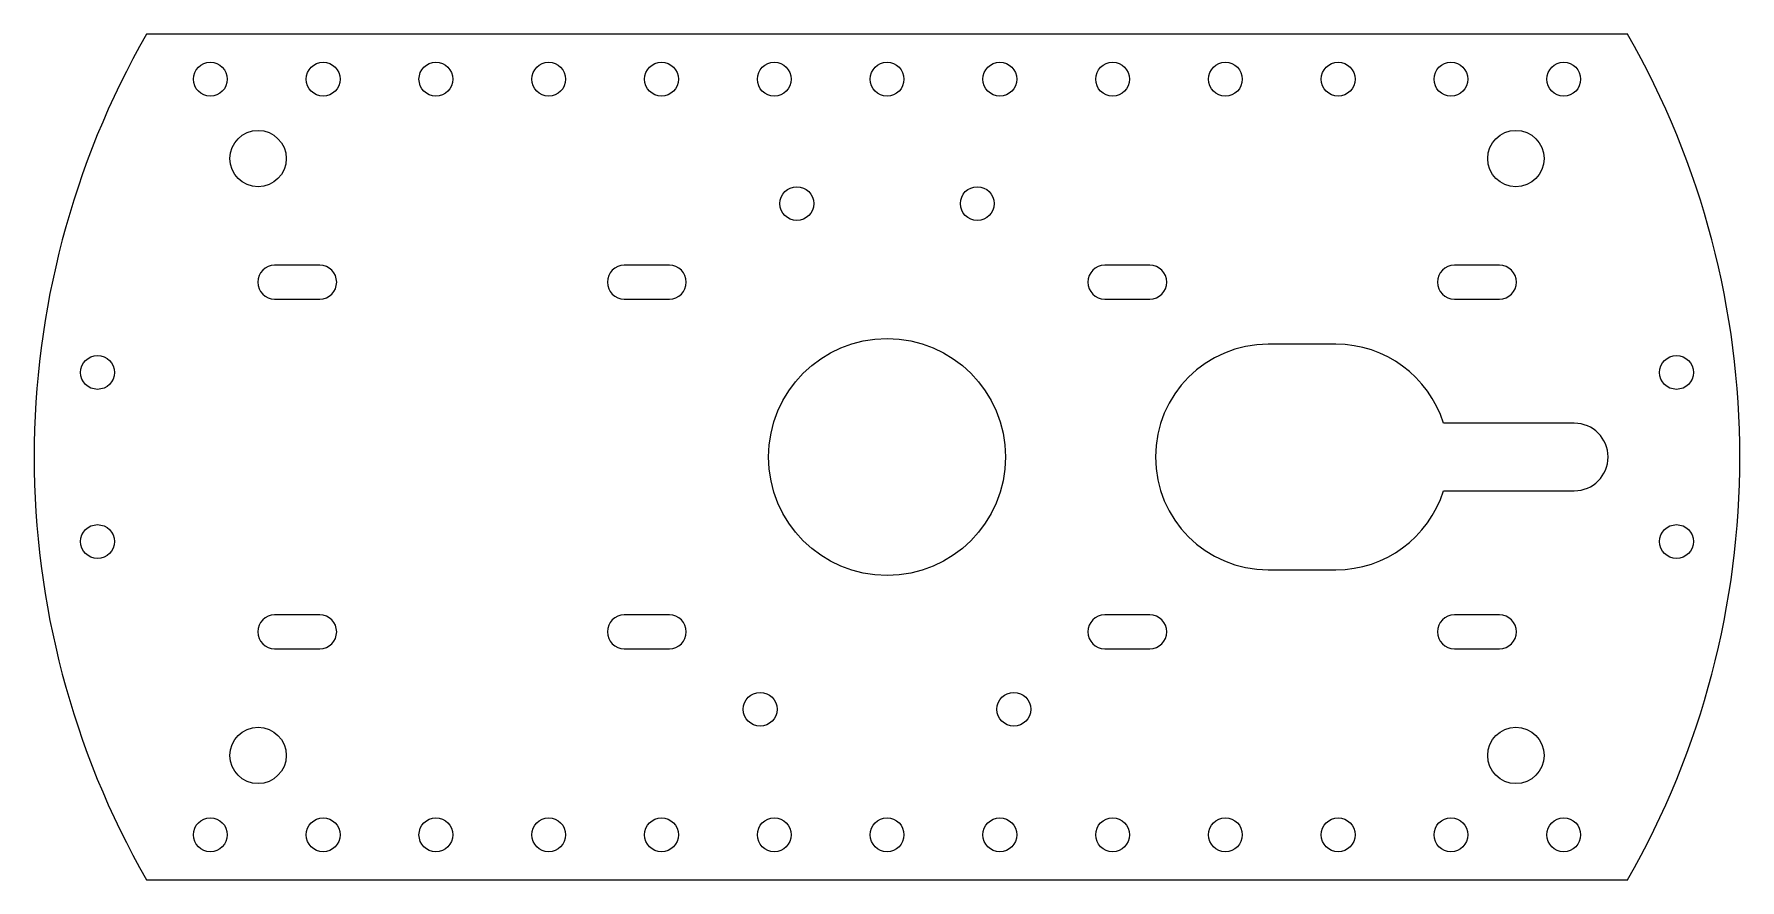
# Model space of a CAD drawing. Extents: x -268 to -117, y -38 to 37.
import ezdxf

# ---------------------------------------------------------------- set-up
doc = ezdxf.new("R2010")
doc.units = 0
doc.header["$MEASUREMENT"] = 0
doc.layers.add('ROBOT$FRAME$MOTORFRAMETOP$', color=18, linetype='CONTINUOUS')

msp = doc.modelspace()

# ---------------------------------------------------------------- linework, layer by layer
at = {"layer": 'ROBOT$FRAME$MOTORFRAMETOP$'}
for p, q in [((-127.12, 37.5), (-258.46, 37.5)), ((-243.09, 17), (-247.09, 17)), ((-212.09, 17), (-216.09, 17)), ((-169.49, 17), (-173.49, 17)), ((-138.49, 17), (-142.49, 17)), ((-247.09, 14), (-243.09, 14)), ((-216.09, 14), (-212.09, 14)), ((-173.49, 14), (-169.49, 14)), ((-142.49, 14), (-138.49, 14)), ((-152.99, 10), (-158.99, 10)), ((-131.86, 3), (-143.45, 3)), ((-143.45, -3), (-131.86, -3)), ((-158.99, -10), (-152.99, -10)), ((-243.09, -14), (-247.09, -14)), ((-212.09, -14), (-216.09, -14)), ((-169.49, -14), (-173.49, -14)), ((-138.49, -14), (-142.49, -14)), ((-247.09, -17), (-243.09, -17)), ((-216.09, -17), (-212.09, -17)), ((-173.49, -17), (-169.49, -17)), ((-142.49, -17), (-138.49, -17)), ((-258.46, -37.5), (-127.12, -37.5))]:
    msp.add_line(p, q, dxfattribs=at)
for centre, radius in [((-252.79, 33.5), 1.5), ((-242.79, 33.5), 1.5), ((-232.79, 33.5), 1.5), ((-222.79, 33.5), 1.5), ((-212.79, 33.5), 1.5), ((-202.79, 33.5), 1.5), ((-192.79, 33.5), 1.5), ((-182.79, 33.5), 1.5), ((-172.79, 33.5), 1.5), ((-162.79, 33.5), 1.5), ((-152.79, 33.5), 1.5), ((-142.79, 33.5), 1.5), ((-132.79, 33.5), 1.5), ((-248.56, 26.46), 2.5), ((-137.03, 26.46), 2.5), ((-200.79, 22.47), 1.5), ((-184.79, 22.47), 1.5), ((-192.79, 0), 10.5), ((-262.79, 7.5), 1.5), ((-122.79, 7.5), 1.5), ((-262.79, -7.5), 1.5), ((-122.79, -7.5), 1.5), ((-204.04, -22.37), 1.5), ((-181.55, -22.37), 1.5), ((-248.56, -26.46), 2.5), ((-137.03, -26.46), 2.5), ((-252.79, -33.5), 1.5), ((-242.79, -33.5), 1.5), ((-232.79, -33.5), 1.5), ((-222.79, -33.5), 1.5), ((-212.79, -33.5), 1.5), ((-202.79, -33.5), 1.5), ((-192.79, -33.5), 1.5), ((-182.79, -33.5), 1.5), ((-172.79, -33.5), 1.5), ((-162.79, -33.5), 1.5), ((-152.79, -33.5), 1.5), ((-142.79, -33.5), 1.5), ((-132.79, -33.5), 1.5)]:
    msp.add_circle(centre, radius, dxfattribs=at)
for centre, radius, start, end in [((-192.79, 0), 75.62, 150.2718, 209.7282), ((-192.79, 0), 75.62, 330.2718, 29.7282), ((-247.09, 15.5), 1.5, 90, 270), ((-243.09, 15.5), 1.5, 270, 90), ((-216.09, 15.5), 1.5, 90, 270), ((-212.09, 15.5), 1.5, 270, 90), ((-173.49, 15.5), 1.5, 90, 270), ((-169.49, 15.5), 1.5, 270, 90), ((-142.49, 15.5), 1.5, 90, 270), ((-138.49, 15.5), 1.5, 270, 90), ((-158.99, 0), 10, 90, 270), ((-152.99, 0), 10, 17.4576, 90), ((-131.86, 0), 3, 270, 90), ((-152.99, 0), 10, 270, 342.5424), ((-247.09, -15.5), 1.5, 90, 270), ((-243.09, -15.5), 1.5, 270, 90), ((-216.09, -15.5), 1.5, 90, 270), ((-212.09, -15.5), 1.5, 270, 90), ((-173.49, -15.5), 1.5, 90, 270), ((-169.49, -15.5), 1.5, 270, 90), ((-142.49, -15.5), 1.5, 90, 270), ((-138.49, -15.5), 1.5, 270, 90)]:
    msp.add_arc(centre, radius, start, end, dxfattribs=at)

doc.saveas('drawing.dxf')
